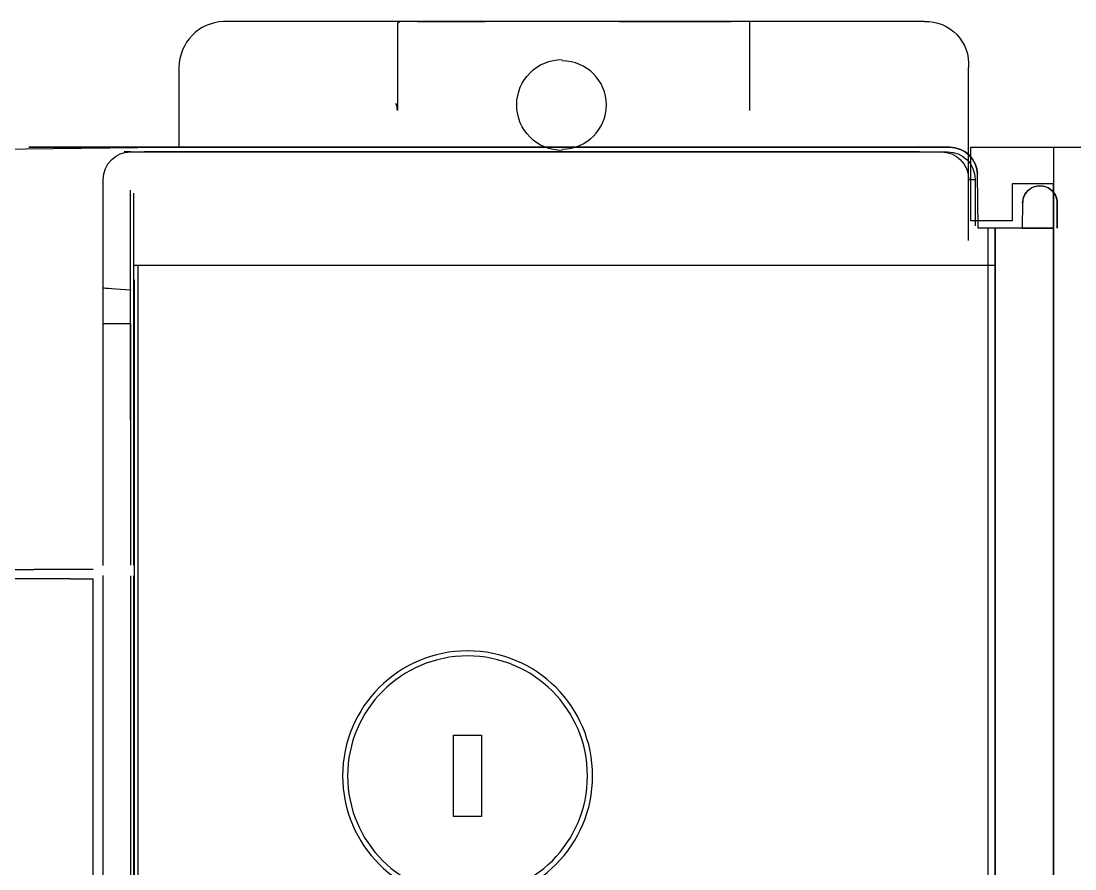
# Paper-space layout 'Sample Network Drawing - A1 Sheet' of a CAD drawing. Extents: x 49 to 806, y 22 to 564.
# Drawn here: x 621.96 to 627.7, y 132.24 to 136.86 of the extents above; entities that cross this region are included whole.
import ezdxf

# ---------------------------------------------------------------- set-up
doc = ezdxf.new("R2010")
doc.units = 0
doc.layers.add('N-EQPM-EXST', color=252, linetype='Continuous', lineweight=25)

psp = doc.layouts.new('Sample Network Drawing - A1 Sheet')

# ---------------------------------------------------------------- linework, layer by layer
at = {"layer": 'N-EQPM-EXST', "extrusion": (0, 0.999848, 0.017452)}
for p, q in [((624.0194, 136.8602, 27.1086), (623.0594, 136.8602, 27.1086)), ((624.0124, 136.8532, 27.5086), (624.0194, 136.8602, 27.1086))]:
    psp.add_line(p, q, dxfattribs=at)
at = {"layer": 'N-EQPM-EXST'}
for p, q in [((624.0064, 136.8547, 27.5086), (624.0064, 136.3751, 27.5086)), ((624.1166, 136.8602, 27.5186), (624.485, 136.8602, 27.5186)), ((625.2137, 136.8602, 27.5186), (625.8222, 136.8602, 27.5186)), ((625.9264, 136.3751, 27.5086), (625.9264, 136.8582, 27.5086)), ((622.8164, 136.6102, 27.5086), (622.8164, 136.1752, 27.0586)), ((627.0143, 136.1752, 33.1086), (627.0143, 136.1752, 27.5186)), ((627.1294, 135.7752), (627.1294, 136.1752)), ((627.1294, 136.1752), (628.2294, 136.1752)), ((627.1294, 136.1752), (628.2294, 136.1752)), ((627.1294, 136.1752), (627.1294, 136.1752)), ((627.1294, 136.1752), (627.5794, 136.1752)), ((627.1294, 135.7752), (627.1294, 136.1752)), ((627.1294, 136.1752), (627.1294, 136.1752)), ((627.1294, 135.7752), (627.1294, 136.1752)), ((627.1294, 136.1752), (627.5794, 136.1752)), ((627.1294, 135.7752), (627.1294, 136.1752)), ((627.5794, 136.1752), (634.1294, 136.1752)), ((627.5794, 136.1752), (627.5794, 124.3752)), ((627.5794, 136.1752), (627.5794, 135.9752)), ((627.5794, 136.1752), (627.5794, 136.1752)), ((627.5794, 136.1752), (627.5794, 124.3752)), ((627.5794, 136.1752), (627.5794, 136.1752)), ((627.5794, 136.1752), (634.1294, 136.1752)), ((627.5794, 136.1752), (627.5794, 135.9752)), ((622.555, 136.1502, 35.1586), (622.5194, 136.1502, 33.1186)), ((622.555, 136.1502, 35.1586), (626.9666, 136.1502, 35.1586)), ((626.9666, 136.1502, 35.1586), (627.0022, 136.1502, 33.1186)), ((622.4043, 133.898, 35.6112), (622.405, 136.0002, 35.1612)), ((627.1166, 136.0002, 35.1612), (627.1522, 136.0002, 33.1186)), ((627.1643, 136.0278, 33.1086), (627.1643, 136.0278, 27.5186)), ((627.5794, 135.9752), (627.3544, 135.9752)), ((627.3544, 135.9752), (627.3544, 135.7752)), ((627.3544, 135.9752), (627.3544, 135.7752)), ((627.3544, 135.9752), (627.3544, 135.9752)), ((627.3544, 135.9752), (627.3544, 135.7752)), ((627.5794, 135.9752), (627.3544, 135.9752)), ((627.3544, 135.9752), (627.3544, 135.9752)), ((627.5794, 135.9752), (627.3544, 135.9752)), ((627.5794, 135.9752), (627.3544, 135.9752)), ((627.3544, 135.9752), (627.3544, 135.7752)), ((627.5794, 131.8752), (627.5794, 135.9752)), ((627.5794, 135.9752), (627.5794, 135.9752)), ((627.5794, 135.9752), (627.5794, 135.9752)), ((627.5794, 131.8752), (627.5794, 135.9752)), ((627.4108, 135.8725, 33.1086), (627.4108, 135.8725, 28.2406)), ((627.5994, 135.8709, 33.1086), (627.5994, 135.8709, 28.2405)), ((627.3544, 135.7752), (627.1294, 135.7752)), ((627.1294, 135.7752), (627.1294, 135.7752)), ((627.3544, 135.7752), (627.1294, 135.7752)), ((627.1294, 135.7752), (627.1294, 135.7752)), ((627.3544, 135.7752), (627.1294, 135.7752)), ((627.3544, 135.7752), (627.1294, 135.7752)), ((627.3544, 135.7752), (627.3544, 135.7752)), ((627.3544, 135.7752), (627.3544, 135.7752)), ((627.2209, 135.7352, 27.0586), (627.2209, 124.8323, 33.1186)), ((627.2594, 135.7365, 35.7086), (627.2594, 124.8323, 33.1186)), ((627.2637, 125.0752, 35.7586), (627.2637, 135.7365, 35.7586)), ((622.5694, 135.533, 27.5186), (627.2594, 135.533, 35.6603)), ((622.5955, 124.6414, 35.7486), (622.5955, 135.533, 27.5697)), ((622.57, 135.4527, 35.7586), (622.57, 133.8987, 35.7586)), ((622.5744, 124.7027, 35.7086), (622.5744, 135.4527, 35.7086)), ((622.5543, 133.8987, 35.7586), (622.5543, 135.2154, 35.7586)), ((622.5543, 133.8987, 35.7586), (622.5543, 135.2154, 35.7586)), ((622.4043, 124.4002, 33.1186), (622.4043, 133.8423, 35.6112)), ((622.5543, 125.3249, 35.7586), (622.5543, 133.8417, 35.7586)), ((622.5543, 125.3249, 35.7586), (622.5543, 133.8417, 35.7586)), ((622.57, 133.8417, 35.7586), (622.57, 124.7027, 35.7586))]:
    psp.add_line(p, q, dxfattribs=at)
at = {"layer": 'N-EQPM-EXST', "extrusion": (0, 0, -1)}
for p, q in [((626.8769, 136.8602, 27.1086), (624.0199, 136.8607, 27.0754)), ((621.6354, 136.1627, 28.2315), (622.7453, 136.1752, 27.0586)), ((624.0444, 136.1752, 27.5186), (622.7694, 136.1752, 27.5186)), ((624.0444, 136.1752, 27.0586), (624.0524, 136.1752, 27.0586)), ((625.8944, 136.1752, 27.5186), (627.0143, 136.1752, 27.5186)), ((627.1694, 135.7352, 27.5186), (627.1643, 136.0278, 27.5186)), ((622.5533, 134.6891, 27.0586), (622.5533, 135.9413, 27.0586)), ((622.5694, 135.9252, 27.5186), (622.5694, 134.7051, 27.5186)), ((627.4108, 135.8725, 27.0586), (627.4084, 135.7352, 27.0586)), ((627.4084, 135.7352, 27.0586), (627.1935, 135.7352, 27.0586)), ((627.5094, 135.7352, 27.0586), (627.5294, 135.7352, 27.0586))]:
    psp.add_line(p, q, dxfattribs=at)
at = {"layer": 'N-EQPM-EXST', "extrusion": (0, 1, 0)}
for p, q in [((624.1166, 136.8602, 27.5186), (624.485, 136.8602, 27.5186)), ((624.1166, 136.8602, 27.0586), (624.1166, 136.8602, 27.5186)), ((624.1166, 136.8602, 27.0586), (624.485, 136.8602, 27.0586)), ((624.485, 136.8602, 27.5186), (624.485, 136.8602, 27.0586)), ((625.2137, 136.8602, 27.0586), (625.8222, 136.8602, 27.0586)), ((625.2137, 136.8602, 27.0586), (625.2137, 136.8602, 27.5186)), ((625.2137, 136.8602, 27.5186), (625.8222, 136.8602, 27.5186)), ((627.0143, 136.1752, 33.1086), (621.9994, 136.1752, 33.1086)), ((621.9994, 136.1752, 27.0586), (622.7453, 136.1752, 27.0586)), ((622.1216, 136.1752, 28.2197), (623.2923, 136.1752, 28.2201)), ((622.5768, 136.1752, 27.8105), (622.3467, 136.1752, 27.8808)), ((622.5362, 136.1752, 29.6752), (622.5362, 136.1752, 30.032)), ((622.5362, 136.1752, 29.0752), (622.5362, 136.1752, 29.432)), ((622.5362, 136.1752, 28.4752), (622.5362, 136.1752, 28.832)), ((622.5362, 136.1752, 32.7152), (622.5362, 136.1752, 32.852)), ((622.5362, 136.1752, 31.4752), (622.5362, 136.1752, 31.832)), ((622.5362, 136.1752, 30.8752), (622.5362, 136.1752, 31.232)), ((622.5362, 136.1752, 30.2752), (622.5362, 136.1752, 30.632)), ((622.5362, 136.1752, 32.0752), (622.5362, 136.1752, 32.432)), ((624.3719, 136.1752, 27.8105), (622.5768, 136.1752, 27.8105)), ((622.606, 136.1752, 30.1017), (626.9328, 136.1752, 30.1017)), ((624.7043, 136.1752, 29.6055), (622.606, 136.1752, 29.6055)), ((622.606, 136.1752, 29.5017), (624.6801, 136.1752, 29.5017)), ((624.588, 136.1752, 29.0055), (622.606, 136.1752, 29.0055)), ((622.606, 136.1752, 28.9017), (624.5712, 136.1752, 28.9017)), ((624.496, 136.1752, 28.4055), (622.606, 136.1752, 28.4055)), ((622.606, 136.1752, 32.6455), (626.9328, 136.1752, 32.6455)), ((622.606, 136.1752, 32.9217), (626.9328, 136.1752, 32.9217)), ((622.606, 136.1752, 31.9017), (626.9328, 136.1752, 31.9017)), ((626.9328, 136.1752, 31.4055), (622.606, 136.1752, 31.4055)), ((622.606, 136.1752, 31.3017), (626.9328, 136.1752, 31.3017)), ((626.9328, 136.1752, 30.8055), (622.606, 136.1752, 30.8055)), ((622.606, 136.1752, 30.7017), (626.9328, 136.1752, 30.7017)), ((626.9328, 136.1752, 30.2055), (622.606, 136.1752, 30.2055)), ((626.9328, 136.1752, 32.0055), (622.606, 136.1752, 32.0055)), ((622.606, 136.1752, 32.5017), (626.9328, 136.1752, 32.5017)), ((624.0444, 136.1752, 27.5186), (622.7694, 136.1752, 27.5186)), ((623.2923, 136.1752, 28.1601), (623.562, 136.1752, 28.1601)), ((623.2923, 136.1752, 28.2201), (623.2923, 136.1752, 28.1601)), ((623.562, 136.1752, 28.1601), (623.6621, 136.1752, 28.1402)), ((623.6621, 136.1752, 28.1402), (623.6994, 136.1752, 28.1402)), ((623.6994, 136.1752, 28.2202), (624.4694, 136.1752, 28.2204)), ((623.6994, 136.1752, 28.1402), (623.6994, 136.1752, 28.2202)), ((624.0444, 136.1752, 27.79), (624.3719, 136.1752, 27.79)), ((624.0444, 136.1752, 27.5186), (624.0444, 136.1752, 27.79)), ((624.3719, 136.1752, 27.79), (624.3719, 136.1752, 27.8105)), ((626.9328, 136.1752, 29.6055), (624.9944, 136.1752, 29.6055)), ((625.0186, 136.1752, 29.5017), (626.9328, 136.1752, 29.5017)), ((626.9328, 136.1752, 29.0055), (625.1107, 136.1752, 29.0055)), ((625.1275, 136.1752, 28.9017), (626.9328, 136.1752, 28.9017)), ((626.9328, 136.1752, 28.4055), (625.2028, 136.1752, 28.4055)), ((625.676, 136.1752, 28.3017), (626.9328, 136.1752, 28.3017)), ((626.9323, 136.1752, 27.8105), (625.6764, 136.1752, 27.8105)), ((625.8944, 136.1752, 27.5186), (627.0143, 136.1752, 27.5186)), ((627.0025, 136.1752, 30.032), (627.0025, 136.1752, 29.6752)), ((627.0025, 136.1752, 29.432), (627.0025, 136.1752, 29.0752)), ((627.0025, 136.1752, 28.832), (627.0025, 136.1752, 28.4752)), ((627.0025, 136.1752, 32.852), (627.0025, 136.1752, 32.7152)), ((627.0025, 136.1752, 31.832), (627.0025, 136.1752, 31.4752)), ((627.0025, 136.1752, 31.232), (627.0025, 136.1752, 30.8752)), ((627.0025, 136.1752, 30.632), (627.0025, 136.1752, 30.2752)), ((627.0025, 136.1752, 28.232), (627.0025, 136.1752, 27.8804)), ((627.0025, 136.1752, 32.432), (627.0025, 136.1752, 32.0752)), ((627.0143, 136.1752, 33.1086), (627.0143, 136.1752, 27.5186)), ((622.5194, 136.1502, 33.1186), (627.0022, 136.1502, 33.1186)), ((622.555, 136.1502, 35.1586), (622.5194, 136.1502, 33.1186)), ((622.555, 136.1502, 35.1586), (626.9666, 136.1502, 35.1586)), ((622.6269, 136.1502, 33.4186), (622.6269, 136.1502, 33.6986)), ((622.6269, 136.1502, 34.0186), (622.6269, 136.1502, 34.2986)), ((622.6269, 136.1502, 34.6186), (622.6269, 136.1502, 34.8986)), ((626.8494, 136.1502, 33.3311), (622.7144, 136.1502, 33.3311)), ((622.7144, 136.1502, 33.7861), (626.8494, 136.1502, 33.7861)), ((626.8494, 136.1502, 33.9311), (622.7144, 136.1502, 33.9311)), ((622.7144, 136.1502, 34.3861), (626.8494, 136.1502, 34.3861)), ((626.8494, 136.1502, 34.5311), (622.7144, 136.1502, 34.5311)), ((622.7144, 136.1502, 34.9861), (626.8494, 136.1502, 34.9861)), ((626.9369, 136.1502, 33.6986), (626.9369, 136.1502, 33.4186)), ((626.9369, 136.1502, 34.2986), (626.9369, 136.1502, 34.0186)), ((626.9369, 136.1502, 34.8986), (626.9369, 136.1502, 34.6186)), ((626.9666, 136.1502, 35.1586), (627.0022, 136.1502, 33.1186)), ((627.4084, 135.7352, 33.1086), (627.1694, 135.7352, 33.1086)), ((627.4084, 135.7352, 27.0586), (627.1935, 135.7352, 27.0586)), ((627.4084, 135.7352, 27.0586), (627.4084, 135.7352, 27.8638)), ((627.4084, 135.7352, 27.8638), (627.4384, 135.7352, 27.8938)), ((627.4084, 135.7352, 28.2334), (627.4084, 135.7352, 33.1086)), ((627.4384, 135.7352, 28.2034), (627.4084, 135.7352, 28.2334)), ((627.4384, 135.7352, 27.8938), (627.5694, 135.7352, 27.8938)), ((627.5694, 135.7352, 28.2034), (627.4384, 135.7352, 28.2034)), ((627.5694, 135.7352, 27.8938), (627.5794, 135.7352, 27.8838)), ((627.5794, 135.7352, 28.2134), (627.5694, 135.7352, 28.2034)), ((627.5794, 135.7352, 28.2134), (627.5794, 135.7352, 27.8838))]:
    psp.add_line(p, q, dxfattribs=at)
at = {"layer": 'N-EQPM-EXST', "extrusion": (0.999657, 0, 0.026177)}
psp.add_line((627.1164, 135.6668, 27.5086), (627.1164, 136.6102, 27.5086), dxfattribs=at)
at = {"layer": 'N-EQPM-EXST', "extrusion": (0.999848, 0, 0.017452)}
for p, q in [((627.1166, 136.0002, 35.1612), (627.1522, 136.0002, 33.1186)), ((627.1522, 136.0002, 33.1186), (627.1522, 135.748, 33.1186))]:
    psp.add_line(p, q, dxfattribs=at)
at = {"layer": 'N-EQPM-EXST', "extrusion": (0.999848, 0.017452, 0)}
for p, q in [((627.1694, 135.7352, 33.1086), (627.1643, 136.0278, 33.1086)), ((627.1643, 136.0278, 33.1086), (627.1643, 136.0278, 27.5186)), ((627.1694, 135.7352, 27.5186), (627.1643, 136.0278, 27.5186))]:
    psp.add_line(p, q, dxfattribs=at)
at = {"layer": 'N-EQPM-EXST', "extrusion": (1, 0, 0)}
for p, q in [((627.5994, 135.8709, 28.2405), (627.5994, 135.7352, 28.2334)), ((627.5994, 135.7352, 33.1086), (627.5994, 135.8709, 33.1086)), ((627.5994, 135.8709, 33.1086), (627.5994, 135.8709, 28.2405)), ((627.5794, 135.7352, 28.2134), (627.5794, 135.7352, 27.8838)), ((627.5794, 135.7352, 33.1086), (627.5794, 135.7352, 28.2134)), ((627.5794, 135.7352, 27.8838), (627.5794, 135.7352, 27.1586)), ((627.5794, 135.3252, 33.1086), (627.5794, 135.7352, 33.1086)), ((627.5794, 135.7352, 27.1586), (627.5794, 132.2642, 27.1586)), ((627.5994, 135.7352, 28.2334), (627.5994, 135.7352, 33.1086)), ((627.5794, 135.6722, 34.0251), (627.5794, 135.688, 33.1186)), ((627.5794, 135.688, 33.1186), (627.5794, 135.2502, 33.1186)), ((627.5794, 135.3839, 29.8673), (627.5794, 132.7296, 29.8673)), ((627.5794, 132.2787, 32.6986), (627.5794, 135.2752, 32.6986)), ((627.5794, 135.1858, 32.7086), (627.5794, 132.2752, 32.7086))]:
    psp.add_line(p, q, dxfattribs=at)
at = {"layer": 'N-EQPM-EXST', "extrusion": (0.819232, 0, -0.573462)}
for q in [(627.5094, 135.7352, 27.0586), (627.5794, 132.2642, 27.1586)]:
    psp.add_line((627.5794, 135.7352, 27.1586), q, dxfattribs=at)
at = {"layer": 'N-EQPM-EXST', "extrusion": (-0.999657, 0, 0.026177)}
psp.add_line((622.8223, 135.5052, 27.5086), (622.8213, 135.5052, 27.4686), dxfattribs=at)
at = {"layer": 'N-EQPM-EXST', "extrusion": (-1, 0, 0)}
for p, q in [((622.0294, 133.8752, 35.5565), (622.0294, 133.8752, 35.3989)), ((622.2259, 133.8252, 35.7564), (622.0294, 133.8252, 35.5565))]:
    psp.add_line(p, q, dxfattribs=at)
at = {"layer": 'N-EQPM-EXST', "extrusion": (-0.017452, 0, 0.999848)}
for p, q in [((622.3494, 133.8752, 35.7586), (622.2259, 133.8752, 35.7564)), ((622.2259, 133.8252, 35.7564), (622.3494, 133.8252, 35.7586)), ((622.3494, 124.4002, 33.1186), (622.3494, 133.8252, 35.7586))]:
    psp.add_line(p, q, dxfattribs=at)
at = {"layer": 'N-EQPM-EXST'}
for centre, radius, start, end in [((623.0717, 136.605, 26.7086), 0.2554, 92.76952, 178.8532), ((624.1166, 136.8102, 27.5186), 0.05, 90, 90), ((625.2137, 136.8102, 27.5186), 0.05, 90, 90), ((624.9044, 136.4052, 27.5186), 0.24, 270, 90), ((627.0143, 136.0252, 33.1086), 0.15, 1, 90), ((627.5051, 135.8709, 33.1086), 0.0943, 165.06307, 179), ((627.5051, 135.8709, 33.1086), 0.0943, 0, 14.93693), ((624.3888, 132.7517, 35.7486), 0.6807, 0, 180), ((624.3884, 132.7517, 35.7086), 0.6531, 0, 180), ((624.3888, 132.7517, 35.7486), 0.6807, 180, 0), ((624.3884, 132.7517, 35.7086), 0.6531, 180, 0)]:
    psp.add_arc(centre, radius, start, end, dxfattribs=at)
at = {"layer": 'N-EQPM-EXST', "extrusion": (0, 0, -1)}
for centre, radius, start, end in [((-624.485, 136.8102, -27.0586), 0.05, 90, 90), ((-626.8839, 136.6272, -27.9086), 0.2331, 88.26868, 184.18286), ((-624.9044, 136.4052, -27.0586), 0.248, 270, 90), ((-627.0143, 136.0252, -27.5186), 0.15, 90, 179), ((-627.0143, 136.0252, -27.5186), 0.15, 90, 179), ((-627.5051, 135.8709, -27.0586), 0.0943, 14.93693, 14.93693)]:
    psp.add_arc(centre, radius, start, end, dxfattribs=at)
at = {"layer": 'N-EQPM-EXST', "extrusion": (-0.017452, 0, -0.999848)}
psp.add_arc((-136.0002, -621.8466, -46.0183), 0.15, 90, 180, dxfattribs=at)
psp.add_arc((-136.0002, -621.8466, -46.0183), 0.15, 90, 180, dxfattribs=at)
at = {"layer": 'N-EQPM-EXST', "extrusion": (0, 1, 0)}
for centre, start, end in [((-622.7144, 33.6986, 136.1502), 270, 0), ((-622.7144, 34.2986, 136.1502), 270, 0), ((-622.7144, 34.8986, 136.1502), 0, 0), ((-626.8494, 33.6986, 136.1502), 360, 90), ((-626.8494, 34.2986, 136.1502), 360, 90), ((-626.8494, 34.8986, 136.1502), 360, 90), ((-626.8494, 33.4186, 136.1502), 180, 180), ((-626.8494, 34.0186, 136.1502), 180, 180), ((-626.8494, 34.6186, 136.1502), 180, 180)]:
    psp.add_arc(centre, 0.0875, start, end, dxfattribs=at)
at = {"layer": 'N-EQPM-EXST', "extrusion": (0.017452, 0, -0.999848)}
psp.add_arc((136.0002, 627.4847, -24.2112), 0.15, 0, 90, dxfattribs=at)
psp.add_arc((136.0002, 627.4847, -24.2112), 0.15, 0, 90, dxfattribs=at)
at = {"layer": 'N-EQPM-EXST', "extrusion": (0.065005, 0.997885, 0)}
psp.add_arc((-612.4382, 35.6086, 175.582), 0.15, 0.99789, 90, dxfattribs=at)
at = {"layer": 'N-EQPM-EXST', "extrusion": (2.43766e-08, 1, 0)}
psp.add_arc((-622.5543, 35.6086, 135.2154), 0.15, 1, 90, dxfattribs=at)
psp.add_arc((-622.5543, 35.6086, 135.2154), 0.15, 1, 90, dxfattribs=at)
at = {"layer": 'N-EQPM-EXST', "extrusion": (1, 0, 0)}
psp.add_arc((130.2752, 0, 627.5794), 35.53, 82.7823, 97.2177, dxfattribs=at)
psp.add_arc((130.2752, 0, 627.5794), 35.53, 82.7823, 97.2177, dxfattribs=at)
at = {"layer": 'N-EQPM-EXST', "extrusion": (0, -1, 0)}
for centre, start in [((622.2294, 35.5565, -133.8752), 91), ((622.2294, 35.5565, -133.8252), 180)]:
    psp.add_arc(centre, 0.2, start, 180, dxfattribs=at)
at = {"layer": 'N-EQPM-EXST'}
psp.add_ellipse((623.9064, 136.3752, 27.5086), major_axis=(-0.0832, 0.0555), ratio=0.999505, start_param=3.729308, end_param=4.124217, dxfattribs=at)
at = {"layer": 'N-EQPM-EXST', "extrusion": (0, 1, 0)}
for centre, major_axis in [((622.6065, 136.1752, 29.6757), (-0.0499, 0, -0.0499)), ((622.6065, 136.1752, 29.4315), (-0.0499, 0, 0.0499)), ((622.6065, 136.1752, 28.4757), (-0.0499, 0, -0.0499)), ((622.6065, 136.1752, 32.8515), (-0.0499, 0, 0.0499)), ((622.6065, 136.1752, 31.8315), (-0.0499, 0, 0.0499)), ((622.6065, 136.1752, 30.8757), (-0.0499, 0, -0.0499)), ((622.6065, 136.1752, 30.6315), (-0.0499, 0, 0.0499)), ((622.6065, 136.1752, 32.0757), (-0.0499, 0, -0.0499)), ((626.9322, 136.1752, 30.0315), (0.0499, 0, 0.0499)), ((626.9322, 136.1752, 29.0757), (0.0499, 0, -0.0499)), ((626.9322, 136.1752, 28.8315), (0.0499, 0, 0.0499)), ((626.9322, 136.1752, 32.7157), (0.0499, 0, -0.0499)), ((626.9322, 136.1752, 31.4757), (0.0499, 0, -0.0499)), ((626.9322, 136.1752, 31.2315), (0.0499, 0, 0.0499)), ((626.9322, 136.1752, 30.2757), (0.0499, 0, -0.0499)), ((626.9322, 136.1752, 28.2315), (0.0499, 0, 0.0499)), ((626.9322, 136.1752, 32.4315), (0.0499, 0, 0.0499))]:
    psp.add_ellipse(centre, major_axis=major_axis, ratio=0.992433, dxfattribs=at)
for centre, major_axis, ratio, start_param, end_param in [((622.6065, 136.1752, 30.0315), (-0.0499, 0, 0.0499), 0.992433, -0.7816, 0.7816), ((622.6065, 136.1752, 29.0757), (-0.0499, 0, -0.0499), 0.992433, -0.7816, 0.7816), ((622.6065, 136.1752, 28.8315), (0.0499, 0, -0.0499), 0.992433, 2.359993, 3.923193), ((622.6065, 136.1752, 32.7157), (-0.0499, 0, -0.0499), 0.992433, -0.7816, 0.7816), ((622.6065, 136.1752, 31.4757), (-0.0499, 0, -0.0499), 0.992433, -0.7816, 0.7816), ((622.6065, 136.1752, 31.2315), (-0.0499, 0, 0.0499), 0.992433, -0.7816, 0.7816), ((622.6065, 136.1752, 30.2757), (-0.0499, 0, -0.0499), 0.992433, -0.7816, 0.7816), ((622.6065, 136.1752, 32.4315), (-0.0499, 0, 0.0499), 0.992433, -0.7816, 0.7816), ((626.9322, 136.1752, 29.6757), (0.0499, 0, -0.0499), 0.992433, -0.7816, 0.7816), ((626.9322, 136.1752, 29.4315), (0.0499, 0, 0.0499), 0.992433, -0.7816, 0.7816), ((626.9322, 136.1752, 28.4757), (0.0499, 0, -0.0499), 0.992433, -0.7816, 0.7816), ((626.9322, 136.1752, 32.8515), (0.0499, 0, 0.0499), 0.992433, -0.7816, 0.7816), ((626.9322, 136.1752, 31.8315), (0.0499, 0, 0.0499), 0.992433, -0.7816, 0.7816), ((626.9322, 136.1752, 30.8757), (0.0499, 0, -0.0499), 0.992433, -0.7816, 0.7816), ((626.9322, 136.1752, 30.6315), (0.0499, 0, 0.0499), 0.992433, -0.7816, 0.7816), ((626.9322, 136.1752, 32.0757), (0.0499, 0, -0.0499), 0.992433, -0.7816, 0.7816), ((626.9322, 136.1752, 27.8805), (0.0689, 0, -0.0138), 0.996044, -1.373108, -0.196167)]:
    psp.add_ellipse(centre, major_axis=major_axis, ratio=ratio, start_param=start_param, end_param=end_param, dxfattribs=at)
at = {"layer": 'N-EQPM-EXST', "extrusion": (0, 0, -1)}
psp.add_ellipse((627.0022, 136.0002, 33.1186), major_axis=(0.15, 0), ratio=0.999848, start_param=-1.570796, end_param=0, dxfattribs=at)
at = {"layer": 'N-EQPM-EXST', "extrusion": (-0.706676, 0.049325, -0.705815)}
psp.add_ellipse((627.5051, 135.8709, 28.1461), major_axis=(-0.0941, 0.0066, 0.0947), ratio=0.705815, start_param=-0.052233, end_param=0.768213, dxfattribs=at)
at = {"layer": 'N-EQPM-EXST', "extrusion": (0, 0.819232, 0.573462)}
psp.add_ellipse((627.5051, 135.8709, 33.1433), major_axis=(0, -0.0943, 0.1347), ratio=0.573462, start_param=1.831495, end_param=4.45169, dxfattribs=at)
at = {"layer": 'N-EQPM-EXST', "extrusion": (0, 0.052336, -0.99863)}
psp.add_ellipse((627.5051, 135.8709, 28.2105), major_axis=(0, 0.0943, 0.0049), ratio=0.99863, start_param=-0.732898, end_param=0.750351, dxfattribs=at)
at = {"layer": 'N-EQPM-EXST', "extrusion": (0.707107, 0.037007, -0.706138)}
psp.add_ellipse((627.5051, 135.8709, 28.1461), major_axis=(-0.0942, -0.0049, -0.0946), ratio=0.706138, start_param=2.373435, end_param=3.193881, dxfattribs=at)
at = {"layer": 'N-EQPM-EXST'}
for points, knots in [([(624.496, 136.1752, 28.4055), (624.493, 136.1752, 28.3853), (624.4872, 136.1752, 28.3446), (624.4783, 136.1752, 28.2829), (624.4724, 136.1752, 28.2414), (624.4694, 136.1752, 28.2204)], [0, 0, 0, 0, 0.02404772, 0.04858054, 0.07360486, 0.07360486, 0.07360486, 0.07360486]), ([(624.496, 136.1752, 28.4055), (624.493, 136.1752, 28.3853), (624.4872, 136.1752, 28.3446), (624.4783, 136.1752, 28.2829), (624.4724, 136.1752, 28.2414), (624.4694, 136.1752, 28.2204)], [0, 0, 0, 0, 0.02404772, 0.04858054, 0.07360486, 0.07360486, 0.07360486, 0.07360486]), ([(624.588, 136.1752, 29.0055), (624.5862, 136.1752, 28.9941), (624.5824, 136.1752, 28.9713), (624.5768, 136.1752, 28.9367), (624.5731, 136.1752, 28.9134), (624.5712, 136.1752, 28.9017)], [0, 0, 0, 0, 0.01357799, 0.02737157, 0.04138268, 0.04138268, 0.04138268, 0.04138268]), ([(624.588, 136.1752, 29.0055), (624.5862, 136.1752, 28.9941), (624.5824, 136.1752, 28.9713), (624.5768, 136.1752, 28.9367), (624.5731, 136.1752, 28.9134), (624.5712, 136.1752, 28.9017)], [0, 0, 0, 0, 0.01357799, 0.02737157, 0.04138268, 0.04138268, 0.04138268, 0.04138268]), ([(625.1275, 136.1752, 28.9017), (625.1257, 136.1752, 28.9134), (625.1219, 136.1752, 28.9367), (625.1163, 136.1752, 28.9713), (625.1126, 136.1752, 28.9941), (625.1107, 136.1752, 29.0055)], [0, 0, 0, 0, 0.01400991, 0.02780351, 0.04138268, 0.04138268, 0.04138268, 0.04138268]), ([(625.1275, 136.1752, 28.9017), (625.1257, 136.1752, 28.9134), (625.1219, 136.1752, 28.9367), (625.1163, 136.1752, 28.9713), (625.1126, 136.1752, 28.9941), (625.1107, 136.1752, 29.0055)], [0, 0, 0, 0, 0.01400991, 0.02780351, 0.04138268, 0.04138268, 0.04138268, 0.04138268]), ([(621.9999, 133.8752, 35.3687), (622.0037, 133.8752, 35.3688), (622.0115, 133.8752, 35.3705), (622.0213, 133.8752, 35.3772), (622.0278, 133.8752, 35.3872), (622.0294, 133.8752, 35.395), (622.0294, 133.8752, 35.3989)], [0, 0, 0, 0, 0.00452488, 0.00910826, 0.01371346, 0.01827868, 0.01827868, 0.01827868, 0.01827868]), ([(622.0294, 133.8252, 35.4039), (622.0294, 133.8252, 35.4), (622.0278, 133.8252, 35.3922), (622.0213, 133.8252, 35.3822), (622.0115, 133.8252, 35.3755), (622.0037, 133.8252, 35.3738), (621.9999, 133.8252, 35.3738)], [0, 0, 0, 0, 0.00456437, 0.00916902, 0.01375229, 0.01827737, 0.01827737, 0.01827737, 0.01827737])]:
    psp.add_open_spline(points, degree=3, knots=knots, dxfattribs=at)
for points in [[(621.9119, 133.8752, 35.3672), (621.9412, 133.8752, 35.3677), (621.9706, 133.8752, 35.3682), (621.9999, 133.8752, 35.3687)], [(621.9999, 133.8252, 35.3738), (621.9712, 133.8252, 35.3733), (621.9425, 133.8252, 35.3728), (621.9137, 133.8252, 35.3723)]]:
    psp.add_open_spline(points, degree=3, dxfattribs=at)
psp.add_3dface([(624.3126, 132.5307, 35.7345), (624.3126, 132.9727, 35.7345), (624.465, 132.9726, 35.7345), (624.465, 132.5307, 35.7345)], dxfattribs=at)

doc.saveas('drawing.dxf')
